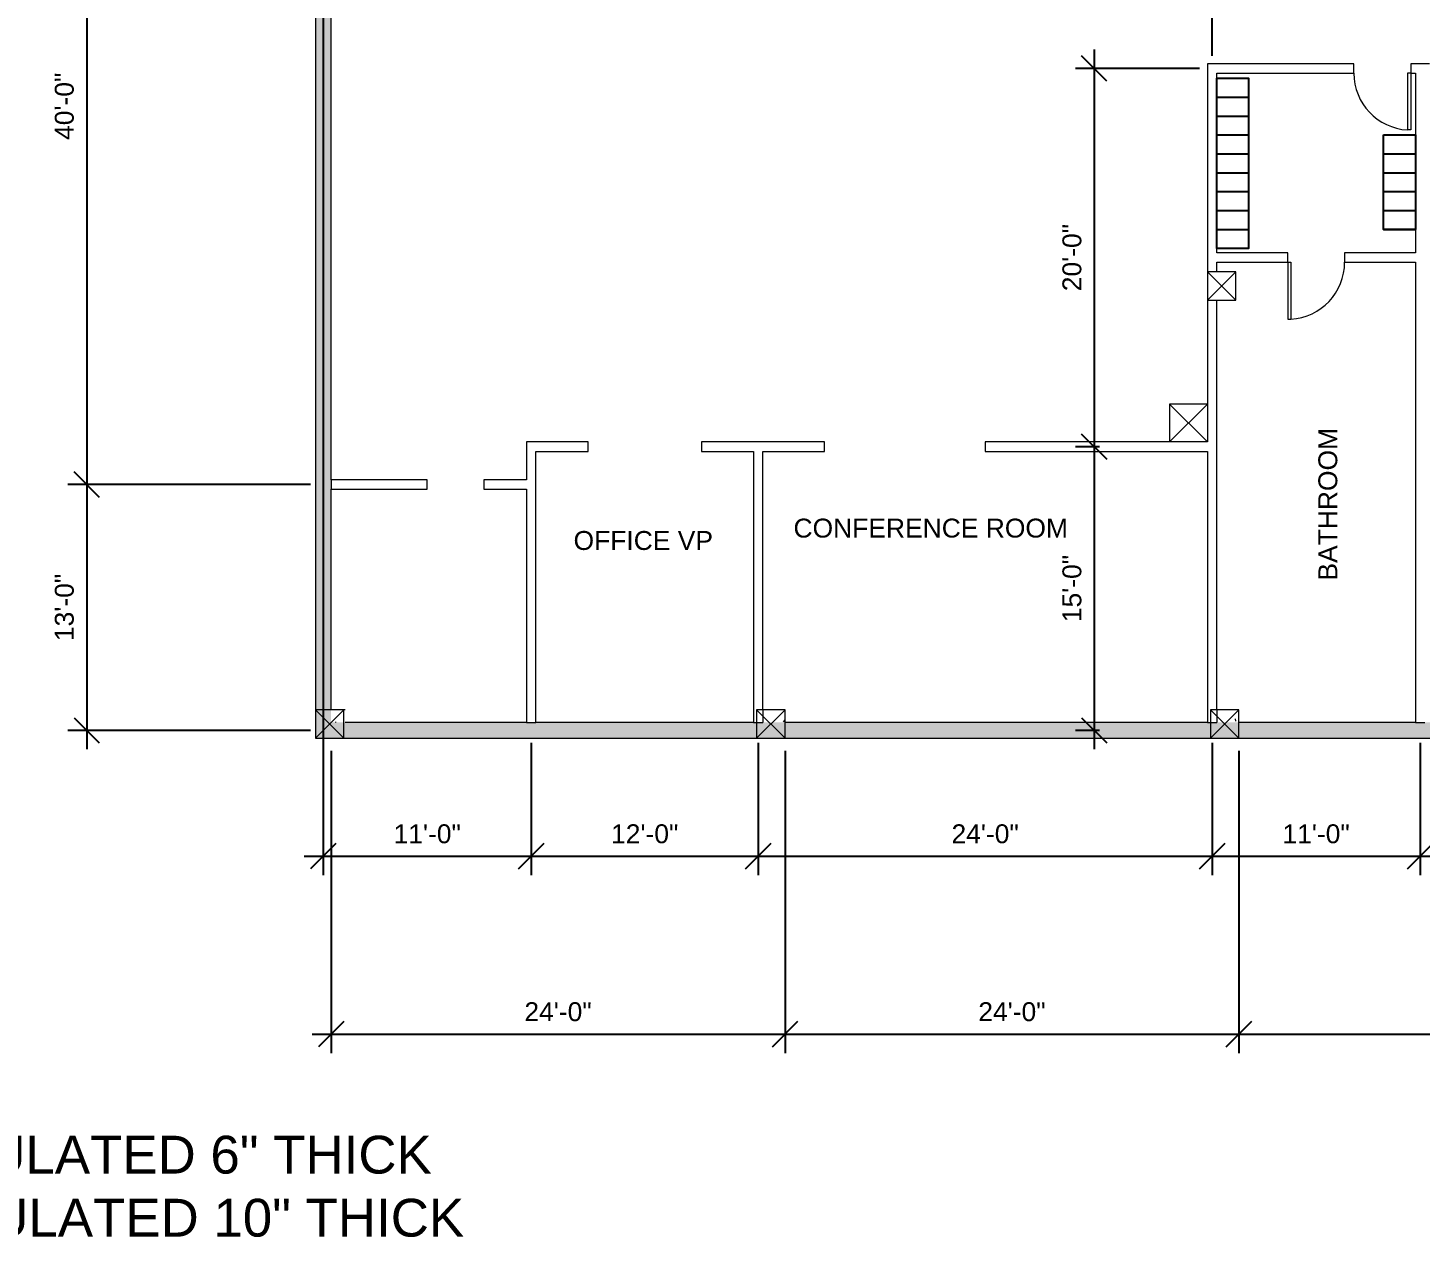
# Model space of a CAD drawing. Header units: inches. Extents: x 1913 to 24953, y -2945 to 1064.
# Drawn here: x 2562 to 3446, y -1860 to -1092 of the extents above; entities that cross this region are included whole.
import ezdxf

# ---------------------------------------------------------------- set-up
doc = ezdxf.new("R2010")
doc.units = ezdxf.units.IN
doc.header["$MEASUREMENT"] = 0
for name, color, linetype, lineweight in [('A-ANNO-DIMS', 211, 'Continuous', 9), ('A-COLS', 52, 'Continuous', 9), ('A-DOOR', 31, 'Continuous', 13), ('A-WALL', 113, 'Continuous', 13), ('A-WALL-PATT', 111, 'Continuous', 50), ('G-ANNO-TEXT', 231, 'Continuous', 9)]:
    doc.layers.add(name, color=color, linetype=linetype, lineweight=lineweight)
doc.styles.add('Arial', font='arial.ttf', dxfattribs={"height": 12})
doc.dimstyles.new('Linear_-_3_32__Arial', dxfattribs={"dimscale": 12, "dimtxt": 12.243113, "dimasz": 1.333333, "dimexe": 1, "dimexo": 0.666667, "dimgap": 0.666667, "dimtad": 1, "dimdec": 5, "dimrnd": 0.03125, "dimzin": 1, "dimdsep": 46, "dimlunit": 4, "dimtxsty": 'Arial', "dimblk1": 'OBLIQUE', "dimblk2": 'OBLIQUE', "dimsah": 1, "dimcen": 0.09, "dimdle": 1, "dimazin": 0, "dimtfac": 1, "dimtdec": 4, "dimtix": 1, "dimtmove": 0, "dimatfit": 3, "dimfxl": 1, "dimtvp": 1, "dimtfill": 1, "dimfrac": 2, "dimtolj": 1, "dimtzin": 0, "dimarcsym": 2})
pattern_1 = [(140, (3124.017, -677.577), (3.213, 36.72335), [3.84, -42.24]), (85, (3124.017, -677.577), (-38.51274, -7.1044), [3.072, -33.792]), (190.451, (3124.285, -674.517), (-35.29956, 29.62024), [3.263, -35.898]), (136.184, (3113.777, -677.577), (8.4752, 54.6425), [5.76, -63.36]), (186.636, (3114.483, -673.023), (-49.8752, 47.854), [4.895, -53.848]), (81.184, (3113.777, -677.577), (-49.8749, 47.8553), [4.608, -50.688]), (111, (3116.337, -672.457), (20.614, 30.56126), [3.84, -42.24]), (56, (3116.337, -672.457), (-37.1283, 12.4577), [3.072, -33.792]), (161.451, (3118.055, -669.91), (-16.5135, 43.02), [3.263, -35.898]), (127.5, (3124.017, -677.577), (-17.04428, 0.6228), [1.69, -31.693, 1.69, -32.614, -33.92]), (127.5, (3124.017, -677.577), (-17.04428, 0.6228), [-67.686, 1.69, -32.23]), (97.5, (3124.017, -677.577), (-20.19387, 13.4694), [1.69, -17.869, 1.69, -30.925, -12.928]), (97.5, (3124.017, -677.577), (-20.19387, 13.4694), [-52.173, 1.69, -11.238]), (57.5, (3124.017, -688.995), (1.15522, 27.33168), [1.69, -11.11, 1.69, -38.246, -52.992]), (57.5, (3124.017, -688.995), (1.15522, 27.33168), [-52.736, 1.69, -51.302]), (47.5, (3124.017, -694.115), (-5.12498, 29.85903), [1.69, -14.95, 1.69, -24.832, -37.632]), (47.5, (3124.017, -694.115), (-5.12498, 29.85903), [-43.162, 1.69, -35.942])]

# ---------------------------------------------------------------- blocks, each defined once
blk = doc.blocks.new('Single-Flush - 36_ x 80_-407263-FloorPlan')
at = {"layer": 'A-DOOR', "lineweight": 20}
for p, q in [((16, -3), (16, -39.01)), ((18, -3), (16, -3)), ((18, -3), (18, -39.01)), ((18, -39.01), (16, -39.01))]:
    blk.add_line(p, q, dxfattribs=at)
at = {"layer": 'A-DOOR', "lineweight": 9}
blk.add_arc((18, -3), 36.07, 180, 266.82115, dxfattribs=at)
blk = doc.blocks.new('Single-Flush - 36_ x 80_-407249-FloorPlan')
at = {"layer": 'A-DOOR', "lineweight": 20}
for p, q in [((16, 3), (16, 39.01)), ((18, 39.01), (16, 39.01)), ((18, 3), (18, 39.01)), ((18, 3), (16, 3))]:
    blk.add_line(p, q, dxfattribs=at)
at = {"layer": 'A-DOOR', "lineweight": 9}
blk.add_arc((18, 3), 36.07, 93.17885, 180, dxfattribs=at)
blk = doc.blocks.new('_Oblique')
at = {"color": 0, "linetype": 'ByBlock', "lineweight": -2}
blk.add_line((-0.5, -0.5), (0.5, 0.5), dxfattribs=at)
blk = doc.blocks.new('*D101')
at = {"layer": 'A-ANNO-DIMS', "color": 0, "lineweight": -2, "transparency": 16777216}
for p, q in [((2599.57, -889.98), (2599.57, -1393.98)), ((2764.21, -901.98), (2587.57, -901.98)), ((2741.66, -1381.98), (2587.57, -1381.98))]:
    blk.add_line(p, q, dxfattribs=at)
at = {"layer": 'Defpoints', "color": 0, "transparency": 16777216}
for p in [(2772.21, -901.98), (2599.57, -1381.98), (2749.66, -1381.98)]:
    blk.add_point(p, dxfattribs=at)
at = {"layer": 'A-ANNO-DIMS', "color": 0, "lineweight": -2, "transparency": 16777216, "xscale": 16, "yscale": 16, "zscale": 16}
for p, rotation in [((2599.57, -901.98), 90), ((2599.57, -1381.98), 270)]:
    blk.add_blockref('_Oblique', p, dxfattribs=dict(at, rotation=rotation))
at = {"layer": 'A-ANNO-DIMS', "color": 3, "lineweight": 0, "transparency": 16777216, "insert": (2585.44, -1141.98), "char_height": 12, "width": 62.3834, "attachment_point": 5, "rotation": 90, "style": 'Arial'}
blk.add_mtext('\\A1;40\'-0"', dxfattribs=at)
blk = doc.blocks.new('*D102')
at = {"layer": 'A-ANNO-DIMS', "color": 0, "lineweight": -2, "transparency": 16777216}
for p, q in [((2599.57, -1369.98), (2599.57, -1549.98)), ((2741.66, -1381.98), (2587.57, -1381.98)), ((2741.66, -1537.98), (2587.57, -1537.98))]:
    blk.add_line(p, q, dxfattribs=at)
at = {"layer": 'Defpoints', "color": 0, "transparency": 16777216}
for p in [(2749.66, -1381.98), (2599.57, -1537.98), (2749.66, -1537.98)]:
    blk.add_point(p, dxfattribs=at)
at = {"layer": 'A-ANNO-DIMS', "color": 0, "lineweight": -2, "transparency": 16777216, "xscale": 16, "yscale": 16, "zscale": 16}
for p, rotation in [((2599.57, -1381.98), 90), ((2599.57, -1537.98), 270)]:
    blk.add_blockref('_Oblique', p, dxfattribs=dict(at, rotation=rotation))
at = {"layer": 'A-ANNO-DIMS', "color": 3, "lineweight": 0, "transparency": 16777216, "insert": (2585.44, -1459.98), "char_height": 12, "width": 62.3834, "attachment_point": 5, "rotation": 90, "style": 'Arial'}
blk.add_mtext('\\A1;13\'-0"', dxfattribs=at)
blk = doc.blocks.new('*D125')
at = {"layer": 'A-ANNO-DIMS', "color": 0, "lineweight": -2, "transparency": 16777216}
for p, q in [((3313.66, -1109.98), (3313.66, -1045.26)), ((3577.66, -1109.98), (3577.66, -1045.26)), ((3589.66, -1057.26), (3301.66, -1057.26))]:
    blk.add_line(p, q, dxfattribs=at)
at = {"layer": 'Defpoints', "color": 0, "transparency": 16777216}
for p in [(3313.66, -1057.26), (3313.66, -1117.98), (3577.66, -1117.98)]:
    blk.add_point(p, dxfattribs=at)
at = {"layer": 'A-ANNO-DIMS', "color": 0, "lineweight": -2, "transparency": 16777216, "xscale": 16, "yscale": 16, "zscale": 16, "rotation": 180}
blk.add_blockref('_Oblique', (3313.66, -1057.26), dxfattribs=at)
at = {"layer": 'A-ANNO-DIMS', "color": 0, "lineweight": -2, "transparency": 16777216, "xscale": 16, "yscale": 16, "zscale": 16}
blk.add_blockref('_Oblique', (3577.66, -1057.26), dxfattribs=at)
at = {"layer": 'A-ANNO-DIMS', "color": 3, "lineweight": 0, "transparency": 16777216, "insert": (3445.66, -1043.14), "char_height": 12, "width": 62.3834, "attachment_point": 5, "style": 'Arial'}
blk.add_mtext('\\A1;22\'-0"', dxfattribs=at)
blk = doc.blocks.new('*D126')
at = {"layer": 'A-ANNO-DIMS', "color": 0, "lineweight": -2, "transparency": 16777216}
for p, q in [((2749.66, -525.98), (2749.66, -1629.83)), ((2881.66, -1545.98), (2881.66, -1629.83)), ((2737.66, -1617.83), (2893.66, -1617.83))]:
    blk.add_line(p, q, dxfattribs=at)
at = {"layer": 'Defpoints', "color": 0, "transparency": 16777216}
for p in [(2749.66, -517.98), (2881.66, -1537.98), (2881.66, -1617.83)]:
    blk.add_point(p, dxfattribs=at)
at = {"layer": 'A-ANNO-DIMS', "color": 0, "lineweight": -2, "transparency": 16777216, "xscale": 16, "yscale": 16, "zscale": 16, "rotation": 180}
blk.add_blockref('_Oblique', (2749.66, -1617.83), dxfattribs=at)
at = {"layer": 'A-ANNO-DIMS', "color": 0, "lineweight": -2, "transparency": 16777216, "xscale": 16, "yscale": 16, "zscale": 16}
blk.add_blockref('_Oblique', (2881.66, -1617.83), dxfattribs=at)
at = {"layer": 'A-ANNO-DIMS', "color": 3, "lineweight": 0, "transparency": 16777216, "insert": (2815.66, -1603.7), "char_height": 12, "width": 62.3834, "attachment_point": 5, "style": 'Arial'}
blk.add_mtext('\\A1;11\'-0"', dxfattribs=at)
blk = doc.blocks.new('*D127')
at = {"layer": 'A-ANNO-DIMS', "color": 0, "lineweight": -2, "transparency": 16777216}
for p, q in [((2881.66, -1545.98), (2881.66, -1629.83)), ((3025.66, -1545.98), (3025.66, -1629.83)), ((2869.66, -1617.83), (3037.66, -1617.83))]:
    blk.add_line(p, q, dxfattribs=at)
at = {"layer": 'Defpoints', "color": 0, "transparency": 16777216}
for p in [(2881.66, -1537.98), (3025.66, -1537.98), (3025.66, -1617.83)]:
    blk.add_point(p, dxfattribs=at)
at = {"layer": 'A-ANNO-DIMS', "color": 0, "lineweight": -2, "transparency": 16777216, "xscale": 16, "yscale": 16, "zscale": 16, "rotation": 180}
blk.add_blockref('_Oblique', (2881.66, -1617.83), dxfattribs=at)
at = {"layer": 'A-ANNO-DIMS', "color": 0, "lineweight": -2, "transparency": 16777216, "xscale": 16, "yscale": 16, "zscale": 16}
blk.add_blockref('_Oblique', (3025.66, -1617.83), dxfattribs=at)
at = {"layer": 'A-ANNO-DIMS', "color": 3, "lineweight": 0, "transparency": 16777216, "insert": (2953.66, -1603.7), "char_height": 12, "width": 62.3834, "attachment_point": 5, "style": 'Arial'}
blk.add_mtext('\\A1;12\'-0"', dxfattribs=at)
blk = doc.blocks.new('*D128')
at = {"layer": 'A-ANNO-DIMS', "color": 0, "lineweight": -2, "transparency": 16777216}
for p, q in [((3025.66, -1545.98), (3025.66, -1629.83)), ((3313.66, -1545.98), (3313.66, -1629.83)), ((3013.66, -1617.83), (3325.66, -1617.83))]:
    blk.add_line(p, q, dxfattribs=at)
at = {"layer": 'Defpoints', "color": 0, "transparency": 16777216}
for p in [(3025.66, -1537.98), (3313.66, -1537.98), (3313.66, -1617.83)]:
    blk.add_point(p, dxfattribs=at)
at = {"layer": 'A-ANNO-DIMS', "color": 0, "lineweight": -2, "transparency": 16777216, "xscale": 16, "yscale": 16, "zscale": 16, "rotation": 180}
blk.add_blockref('_Oblique', (3025.66, -1617.83), dxfattribs=at)
at = {"layer": 'A-ANNO-DIMS', "color": 0, "lineweight": -2, "transparency": 16777216, "xscale": 16, "yscale": 16, "zscale": 16}
blk.add_blockref('_Oblique', (3313.66, -1617.83), dxfattribs=at)
at = {"layer": 'A-ANNO-DIMS', "color": 3, "lineweight": 0, "transparency": 16777216, "insert": (3169.66, -1603.7), "char_height": 12, "width": 62.3834, "attachment_point": 5, "style": 'Arial'}
blk.add_mtext('\\A1;24\'-0"', dxfattribs=at)
blk = doc.blocks.new('*D144')
at = {"layer": 'A-ANNO-DIMS', "color": 0, "lineweight": -2, "transparency": 16777216}
for p, q in [((3238.89, -1345.98), (3238.89, -1549.98)), ((3242.2, -1357.98), (3226.89, -1357.98)), ((3242.2, -1537.98), (3226.89, -1537.98))]:
    blk.add_line(p, q, dxfattribs=at)
at = {"layer": 'Defpoints', "color": 0, "transparency": 16777216}
for p in [(3250.2, -1357.98), (3238.89, -1537.98), (3250.2, -1537.98)]:
    blk.add_point(p, dxfattribs=at)
at = {"layer": 'A-ANNO-DIMS', "color": 0, "lineweight": -2, "transparency": 16777216, "xscale": 16, "yscale": 16, "zscale": 16}
for p, rotation in [((3238.89, -1357.98), 90), ((3238.89, -1537.98), 270)]:
    blk.add_blockref('_Oblique', p, dxfattribs=dict(at, rotation=rotation))
at = {"layer": 'A-ANNO-DIMS', "color": 3, "lineweight": 0, "transparency": 16777216, "insert": (3224.76, -1447.98), "char_height": 12, "width": 62.3834, "attachment_point": 5, "rotation": 90, "style": 'Arial'}
blk.add_mtext('\\A1;15\'-0"', dxfattribs=at)
blk = doc.blocks.new('*D146')
at = {"layer": 'A-ANNO-DIMS', "color": 0, "lineweight": -2, "transparency": 16777216}
for p, q in [((3238.89, -1105.98), (3238.89, -1369.98)), ((3305.66, -1117.98), (3226.89, -1117.98)), ((3242.2, -1357.98), (3226.89, -1357.98))]:
    blk.add_line(p, q, dxfattribs=at)
at = {"layer": 'Defpoints', "color": 0, "transparency": 16777216}
for p in [(3313.66, -1117.98), (3238.89, -1357.98), (3250.2, -1357.98)]:
    blk.add_point(p, dxfattribs=at)
at = {"layer": 'A-ANNO-DIMS', "color": 0, "lineweight": -2, "transparency": 16777216, "xscale": 16, "yscale": 16, "zscale": 16}
for p, rotation in [((3238.89, -1117.98), 90), ((3238.89, -1357.98), 270)]:
    blk.add_blockref('_Oblique', p, dxfattribs=dict(at, rotation=rotation))
at = {"layer": 'A-ANNO-DIMS', "color": 3, "lineweight": 0, "transparency": 16777216, "insert": (3224.76, -1237.98), "char_height": 12, "width": 62.3834, "attachment_point": 5, "rotation": 90, "style": 'Arial'}
blk.add_mtext('\\A1;20\'-0"', dxfattribs=at)
blk = doc.blocks.new('*D150')
at = {"layer": 'A-ANNO-DIMS', "color": 0, "lineweight": -2, "transparency": 16777216}
for p, q in [((3313.66, -1545.98), (3313.66, -1629.83)), ((3445.66, -1545.98), (3445.66, -1629.83)), ((3301.66, -1617.83), (3457.66, -1617.83))]:
    blk.add_line(p, q, dxfattribs=at)
at = {"layer": 'Defpoints', "color": 0, "transparency": 16777216}
for p in [(3313.66, -1537.98), (3445.66, -1537.98), (3445.66, -1617.83)]:
    blk.add_point(p, dxfattribs=at)
at = {"layer": 'A-ANNO-DIMS', "color": 0, "lineweight": -2, "transparency": 16777216, "xscale": 16, "yscale": 16, "zscale": 16, "rotation": 180}
blk.add_blockref('_Oblique', (3313.66, -1617.83), dxfattribs=at)
at = {"layer": 'A-ANNO-DIMS', "color": 0, "lineweight": -2, "transparency": 16777216, "xscale": 16, "yscale": 16, "zscale": 16}
blk.add_blockref('_Oblique', (3445.66, -1617.83), dxfattribs=at)
at = {"layer": 'A-ANNO-DIMS', "color": 3, "lineweight": 0, "transparency": 16777216, "insert": (3379.66, -1603.7), "char_height": 12, "width": 62.3834, "attachment_point": 5, "style": 'Arial'}
blk.add_mtext('\\A1;11\'-0"', dxfattribs=at)
blk = doc.blocks.new('*D151')
at = {"layer": 'A-ANNO-DIMS', "color": 0, "lineweight": -2, "transparency": 16777216}
for p, q in [((3445.66, -1545.98), (3445.66, -1629.83)), ((3577.66, -1545.98), (3577.66, -1629.83)), ((3433.66, -1617.83), (3589.66, -1617.83))]:
    blk.add_line(p, q, dxfattribs=at)
at = {"layer": 'Defpoints', "color": 0, "transparency": 16777216}
for p in [(3445.66, -1537.98), (3577.66, -1537.98), (3577.66, -1617.83)]:
    blk.add_point(p, dxfattribs=at)
at = {"layer": 'A-ANNO-DIMS', "color": 0, "lineweight": -2, "transparency": 16777216, "xscale": 16, "yscale": 16, "zscale": 16, "rotation": 180}
blk.add_blockref('_Oblique', (3445.66, -1617.83), dxfattribs=at)
at = {"layer": 'A-ANNO-DIMS', "color": 0, "lineweight": -2, "transparency": 16777216, "xscale": 16, "yscale": 16, "zscale": 16}
blk.add_blockref('_Oblique', (3577.66, -1617.83), dxfattribs=at)
at = {"layer": 'A-ANNO-DIMS', "color": 3, "lineweight": 0, "transparency": 16777216, "insert": (3511.66, -1603.7), "char_height": 12, "width": 62.3834, "attachment_point": 5, "style": 'Arial'}
blk.add_mtext('\\A1;11\'-0"', dxfattribs=at)
blk = doc.blocks.new('*D164')
at = {"layer": 'A-ANNO-DIMS', "color": 0, "lineweight": -2, "transparency": 16777216}
for p, q in [((3042.66, -1550.98), (3042.66, -1742.72)), ((3330.66, -1550.98), (3330.66, -1742.72)), ((3030.66, -1730.72), (3342.66, -1730.72))]:
    blk.add_line(p, q, dxfattribs=at)
at = {"layer": 'Defpoints', "color": 0, "transparency": 16777216}
for p in [(3042.66, -1542.98), (3330.66, -1542.98), (3330.66, -1730.72)]:
    blk.add_point(p, dxfattribs=at)
at = {"layer": 'A-ANNO-DIMS', "color": 0, "lineweight": -2, "transparency": 16777216, "xscale": 16, "yscale": 16, "zscale": 16, "rotation": 180}
blk.add_blockref('_Oblique', (3042.66, -1730.72), dxfattribs=at)
at = {"layer": 'A-ANNO-DIMS', "color": 0, "lineweight": -2, "transparency": 16777216, "xscale": 16, "yscale": 16, "zscale": 16}
blk.add_blockref('_Oblique', (3330.66, -1730.72), dxfattribs=at)
at = {"layer": 'A-ANNO-DIMS', "color": 3, "lineweight": 0, "transparency": 16777216, "insert": (3186.66, -1716.59), "char_height": 12, "width": 62.3834, "attachment_point": 5, "style": 'Arial'}
blk.add_mtext('\\A1;24\'-0"', dxfattribs=at)
blk = doc.blocks.new('*D165')
at = {"layer": 'A-ANNO-DIMS', "color": 0, "lineweight": -2, "transparency": 16777216}
for p, q in [((3330.66, -1550.98), (3330.66, -1742.72)), ((3618.66, -1550.98), (3618.66, -1742.72)), ((3318.66, -1730.72), (3630.66, -1730.72))]:
    blk.add_line(p, q, dxfattribs=at)
at = {"layer": 'Defpoints', "color": 0, "transparency": 16777216}
for p in [(3330.66, -1542.98), (3618.66, -1542.98), (3618.66, -1730.72)]:
    blk.add_point(p, dxfattribs=at)
at = {"layer": 'A-ANNO-DIMS', "color": 0, "lineweight": -2, "transparency": 16777216, "xscale": 16, "yscale": 16, "zscale": 16, "rotation": 180}
blk.add_blockref('_Oblique', (3330.66, -1730.72), dxfattribs=at)
at = {"layer": 'A-ANNO-DIMS', "color": 0, "lineweight": -2, "transparency": 16777216, "xscale": 16, "yscale": 16, "zscale": 16}
blk.add_blockref('_Oblique', (3618.66, -1730.72), dxfattribs=at)
at = {"layer": 'A-ANNO-DIMS', "color": 3, "lineweight": 0, "transparency": 16777216, "insert": (3474.66, -1716.59), "char_height": 12, "width": 62.3834, "attachment_point": 5, "style": 'Arial'}
blk.add_mtext('\\A1;24\'-0"', dxfattribs=at)
blk = doc.blocks.new('*D171')
at = {"layer": 'A-ANNO-DIMS', "color": 0, "lineweight": -2, "transparency": 16777216}
for p, q in [((2754.66, -1550.98), (2754.66, -1742.72)), ((3042.66, -1550.98), (3042.66, -1742.72)), ((2742.66, -1730.72), (3054.66, -1730.72))]:
    blk.add_line(p, q, dxfattribs=at)
at = {"layer": 'Defpoints', "color": 0, "transparency": 16777216}
for p in [(2754.66, -1542.98), (3042.66, -1542.98), (3042.66, -1730.72)]:
    blk.add_point(p, dxfattribs=at)
at = {"layer": 'A-ANNO-DIMS', "color": 0, "lineweight": -2, "transparency": 16777216, "xscale": 16, "yscale": 16, "zscale": 16, "rotation": 180}
blk.add_blockref('_Oblique', (2754.66, -1730.72), dxfattribs=at)
at = {"layer": 'A-ANNO-DIMS', "color": 0, "lineweight": -2, "transparency": 16777216, "xscale": 16, "yscale": 16, "zscale": 16}
blk.add_blockref('_Oblique', (3042.66, -1730.72), dxfattribs=at)
at = {"layer": 'A-ANNO-DIMS', "color": 3, "lineweight": 0, "transparency": 16777216, "insert": (2898.66, -1716.59), "char_height": 12, "width": 62.3834, "attachment_point": 5, "style": 'Arial'}
blk.add_mtext('\\A1;24\'-0"', dxfattribs=at)

msp = doc.modelspace()

# ---------------------------------------------------------------- hatches: boundary and pattern name
at = {"layer": 'A-WALL-PATT', "lineweight": 0}
h = msp.add_hatch(dxfattribs=at)
h.set_pattern_fill('FP_1', color=256, angle=90, style=0, pattern_type=2)
h.set_pattern_definition(pattern_1)
h.paths.add_polyline_path([(2754.664949, -1532.975499), (2744.664949, -1532.975499), (2744.664949, -664.975499), (2754.664949, -664.975499), (2754.664949, -778.975499), (2754.664949, -784.975499), (2754.664949, -1378.975499), (2754.664949, -1384.975499), (2754.664949, -1524.975499)], flags=0)
h = msp.add_hatch(dxfattribs=at)
h.set_pattern_fill('FP_1', color=256, angle=90, style=0, pattern_type=2)
h.set_pattern_definition(pattern_1)
h.paths.add_polyline_path([(2763.664949, -1532.975499), (2754.664949, -1532.975499), (2754.664949, -1524.975499), (2763.664949, -1524.975499)], flags=0)
h = msp.add_hatch(dxfattribs=at)
h.set_pattern_fill('FP_1', color=256, angle=90, style=0, pattern_type=2)
h.set_pattern_definition(pattern_1)
h.paths.add_polyline_path([(3042.664949, -1532.975499), (3028.664949, -1532.975499), (3028.664949, -1524.975499), (3042.664949, -1524.975499)], flags=0)
h = msp.add_hatch(dxfattribs=at)
h.set_pattern_fill('FP_1', color=256, angle=90, style=0, pattern_type=2)
h.set_pattern_definition(pattern_1)
h.paths.add_polyline_path([(3330.664949, -1532.975499), (3316.664949, -1532.975499), (3316.664949, -1524.975499), (3330.664949, -1524.975499)], flags=0)
h = msp.add_hatch(dxfattribs=at)
h.set_pattern_fill('FP_1', color=256, angle=90, style=0, pattern_type=2)
h.set_pattern_definition(pattern_1)
h.paths.add_polyline_path([(5048.664949, -1532.975499), (5048.664949, -1542.975499), (2744.664949, -1542.975499), (2744.664949, -1532.975499), (2754.664949, -1532.975499), (2763.664949, -1532.975499), (2878.664949, -1532.975499), (2884.664949, -1532.975499), (3022.664949, -1532.975499), (3028.664949, -1532.975499), (3042.664949, -1532.975499), (3310.664949, -1532.975499), (3316.664949, -1532.975499), (3330.664949, -1532.975499), (3442.664949, -1532.975499), (3448.664949, -1532.975499), (3574.664949, -1532.975499), (3580.664949, -1532.975499), (3600.664949, -1532.975499), (3618.664949, -1532.975499), (3888.664949, -1532.975499), (3906.664949, -1532.975499), (4176.664949, -1532.975499), (4194.664949, -1532.975499), (4464.664949, -1532.975499), (4482.664949, -1532.975499), (4752.664949, -1532.975499), (4770.664949, -1532.975499), (5040.664949, -1532.975499)], flags=0)

# ---------------------------------------------------------------- linework, layer by layer
for p, q in [((3316.664949, -1136.15625), (3336.84375, -1136.15625)), ((3316.664949, -1148.15625), (3336.84375, -1148.15625)), ((3316.664949, -1160.15625), (3336.84375, -1160.15625)), ((3422.486149, -1160.15625), (3442.664949, -1160.15625)), ((3316.664949, -1172.15625), (3336.84375, -1172.15625)), ((3422.486149, -1172.15625), (3442.664949, -1172.15625)), ((3316.664949, -1184.15625), (3336.84375, -1184.15625)), ((3422.486149, -1184.15625), (3442.664949, -1184.15625)), ((3316.664949, -1196.15625), (3336.84375, -1196.15625)), ((3422.486149, -1196.15625), (3442.664949, -1196.15625)), ((3316.664949, -1208.15625), (3336.84375, -1208.15625)), ((3422.486149, -1208.15625), (3442.664949, -1208.15625)), ((3316.664949, -1220.15625), (3336.84375, -1220.15625)), ((3316.664949, -1228.975499), (3316.664949, -1220.975499)), ((3422.486149, -1220.15625), (3442.664949, -1220.15625))]:
    msp.add_line(p, q)
for points in [[(3316.664949, -1124.15625), (3336.84375, -1124.15625), (3336.84375, -1232.15625), (3316.664949, -1232.15625)], [(3422.486149, -1160.15625), (3442.664949, -1160.15625), (3442.664949, -1220.15625), (3422.486149, -1220.15625)]]:
    msp.add_lwpolyline(points, close=True)
at = {"layer": 'A-COLS', "lineweight": 0}
for p, q in [((3328.664949, -1246.975499), (3310.664949, -1246.975499)), ((3310.664949, -1246.975499), (3310.664949, -1264.975499)), ((3310.664949, -1246.975499), (3328.664949, -1264.975499)), ((3310.664949, -1264.975499), (3328.664949, -1246.975499)), ((3328.664949, -1264.975499), (3328.664949, -1246.975499)), ((3310.664949, -1264.975499), (3328.664949, -1264.975499)), ((3286.664949, -1330.975499), (3286.664949, -1354.975499)), ((3310.664949, -1330.975499), (3286.664949, -1330.975499)), ((3310.664949, -1354.975499), (3286.664949, -1330.975499)), ((3286.664949, -1354.975499), (3310.664949, -1330.975499)), ((3310.664949, -1330.975499), (3310.664949, -1354.975499)), ((3310.664949, -1354.975499), (3286.664949, -1354.975499)), ((2762.664949, -1524.975499), (2744.664949, -1524.975499)), ((2744.664949, -1524.975499), (2744.664949, -1542.975499)), ((2744.664949, -1524.975499), (2762.664949, -1542.975499)), ((2744.664949, -1542.975499), (2762.664949, -1524.975499)), ((2762.664949, -1542.975499), (2762.664949, -1524.975499)), ((3042.664949, -1524.975499), (3024.664949, -1524.975499)), ((3024.664949, -1524.975499), (3024.664949, -1542.975499)), ((3024.664949, -1524.975499), (3042.664949, -1542.975499)), ((3024.664949, -1542.975499), (3042.664949, -1524.975499)), ((3042.664949, -1542.975499), (3042.664949, -1524.975499)), ((3330.664949, -1524.975499), (3312.664949, -1524.975499)), ((3312.664949, -1524.975499), (3312.664949, -1542.975499)), ((3312.664949, -1524.975499), (3330.664949, -1542.975499)), ((3312.664949, -1542.975499), (3330.664949, -1524.975499)), ((3330.664949, -1542.975499), (3330.664949, -1524.975499)), ((2744.664949, -1542.975499), (2762.664949, -1542.975499)), ((3024.664949, -1542.975499), (3042.664949, -1542.975499)), ((3312.664949, -1542.975499), (3330.664949, -1542.975499))]:
    msp.add_line(p, q, dxfattribs=at)
at = {"layer": 'A-WALL', "lineweight": 0}
for p, q in [((2744.664949, -658.975499), (2744.664949, -1542.975499)), ((2754.664949, -1378.975499), (2754.664949, -784.975499)), ((3403.664949, -1114.975499), (3310.664949, -1114.975499)), ((3310.664949, -1114.975499), (3310.664949, -1330.975499)), ((3316.664949, -1120.975499), (3403.664949, -1120.975499)), ((3316.664949, -1234.975499), (3316.664949, -1120.975499)), ((3403.664949, -1120.975499), (3403.664949, -1114.975499)), ((3451.664949, -1114.975499), (3439.664949, -1114.975499)), ((3439.664949, -1114.975499), (3439.664949, -1120.975499)), ((3439.664949, -1120.975499), (3442.664949, -1120.975499)), ((3442.664949, -1120.975499), (3442.664949, -1234.975499)), ((3361.664949, -1234.975499), (3316.664949, -1234.975499)), ((3361.664949, -1240.975499), (3361.664949, -1234.975499)), ((3442.664949, -1234.975499), (3397.664949, -1234.975499)), ((3397.664949, -1234.975499), (3397.664949, -1240.975499)), ((3316.664949, -1246.975499), (3316.664949, -1240.975499)), ((3316.664949, -1240.975499), (3361.664949, -1240.975499)), ((3397.664949, -1240.975499), (3442.664949, -1240.975499)), ((3442.664949, -1240.975499), (3442.664949, -1532.975499)), ((3328.664949, -1246.975499), (3316.664949, -1246.975499)), ((3328.664949, -1264.975499), (3328.664949, -1246.975499)), ((3316.664949, -1524.975499), (3316.664949, -1264.975499)), ((3316.664949, -1264.975499), (3328.664949, -1264.975499)), ((2878.664949, -1354.975499), (2878.664949, -1378.975499)), ((2917.664949, -1354.975499), (2878.664949, -1354.975499)), ((2917.664949, -1360.975499), (2917.664949, -1354.975499)), ((3067.664949, -1354.975499), (2989.664949, -1354.975499)), ((2989.664949, -1354.975499), (2989.664949, -1360.975499)), ((3067.664949, -1360.975499), (3067.664949, -1354.975499)), ((3286.664949, -1354.975499), (3169.664949, -1354.975499)), ((3169.664949, -1354.975499), (3169.664949, -1360.975499)), ((2884.664949, -1532.975499), (2884.664949, -1360.975499)), ((2884.664949, -1360.975499), (2917.664949, -1360.975499)), ((2989.664949, -1360.975499), (3022.664949, -1360.975499)), ((3022.664949, -1360.975499), (3022.664949, -1532.975499)), ((3028.664949, -1360.975499), (3067.664949, -1360.975499)), ((3028.664949, -1524.975499), (3028.664949, -1360.975499)), ((3169.664949, -1360.975499), (3310.664949, -1360.975499)), ((3310.664949, -1360.975499), (3310.664949, -1532.975499)), ((2815.664949, -1378.975499), (2754.664949, -1378.975499)), ((2754.664949, -1378.975499), (2754.664949, -1384.975499)), ((2754.664949, -1384.975499), (2815.664949, -1384.975499)), ((2754.664949, -1524.975499), (2754.664949, -1384.975499)), ((2815.664949, -1384.975499), (2815.664949, -1378.975499)), ((2878.664949, -1378.975499), (2851.664949, -1378.975499)), ((2851.664949, -1378.975499), (2851.664949, -1384.975499)), ((2851.664949, -1384.975499), (2878.664949, -1384.975499)), ((2878.664949, -1384.975499), (2878.664949, -1532.975499)), ((2763.664949, -1524.975499), (2754.664949, -1524.975499)), ((2762.664949, -1532.975499), (2762.664949, -1524.975499)), ((3042.664949, -1524.975499), (3028.664949, -1524.975499)), ((3028.664949, -1524.975499), (3028.664949, -1532.975499)), ((3042.664949, -1532.975499), (3042.664949, -1524.975499)), ((3330.664949, -1524.975499), (3316.664949, -1524.975499)), ((3316.664949, -1524.975499), (3316.664949, -1532.975499)), ((3330.664949, -1532.975499), (3330.664949, -1524.975499)), ((2878.664949, -1532.975499), (2763.664949, -1532.975499)), ((2878.664949, -1532.975499), (2884.664949, -1532.975499)), ((3022.664949, -1532.975499), (2884.664949, -1532.975499)), ((3022.664949, -1532.975499), (3028.664949, -1532.975499)), ((3310.664949, -1532.975499), (3042.664949, -1532.975499)), ((3310.664949, -1532.975499), (3316.664949, -1532.975499)), ((3442.664949, -1532.975499), (3330.664949, -1532.975499)), ((3442.664949, -1532.975499), (3448.664949, -1532.975499)), ((2744.664949, -1542.975499), (5058.664949, -1542.975499))]:
    msp.add_line(p, q, dxfattribs=at)

# ---------------------------------------------------------------- block references
at = {"layer": 'A-DOOR', "lineweight": 0}
msp.add_blockref('Single-Flush - 36_ x 80_-407263-FloorPlan', (3421.664949, -1117.975499), dxfattribs=at)
at = {"layer": 'A-DOOR', "lineweight": 0, "rotation": 179.9999999999995}
msp.add_blockref('Single-Flush - 36_ x 80_-407249-FloorPlan', (3379.664949, -1237.975499), dxfattribs=at)

# ---------------------------------------------------------------- texts
at = {"insert": (1910.593398, -1795.224119), "char_height": 24, "attachment_point": 1, "style": 'Arial'}
msp.add_mtext_dynamic_manual_height_columns('NOTE : ALL INTERIOR WALLS  ARE INSULATED 6" THICK\\P             ALL EXTERIOR WALLS ARE INSULATED 10" THICK', width=1021.5, gutter_width=1, heights=[0], dxfattribs=at)
at = {"layer": 'G-ANNO-TEXT', "color": 7, "lineweight": 0, "insert": (3381.073292, -1442.929061), "char_height": 12, "width": 119.584, "attachment_point": 1, "rotation": 90, "style": 'Arial'}
msp.add_mtext('BATHROOM', dxfattribs=at)
at = {"layer": 'G-ANNO-TEXT', "color": 7, "lineweight": 0, "char_height": 12, "attachment_point": 1, "style": 'Arial'}
for s, insert, width in [('CONFERENCE ROOM', (3048.049182, -1403.638444), 214.928), ('OFFICE VP', (2908.5, -1411.5), 108.272)]:
    msp.add_mtext(s, dxfattribs=dict(at, insert=insert, width=width))

# ---------------------------------------------------------------- dimensions: what is measured, and where the dimension line sits
at = {"layer": 'A-ANNO-DIMS', "color": 1, "lineweight": 0}
for base, p1, p2, angle, picture, middle in [((2881.664949, -1617.831057), (2749.664949, -517.975499), (2881.664949, -1537.975499), 180, '*D126', (2815.664949, -1603.704182)), ((2599.569174, -1381.975499), (2772.21249, -901.975499), (2749.664949, -1381.975499), 90, '*D101', (2585.442298, -1141.975499)), ((3313.664949, -1057.264564), (3577.664949, -1117.975499), (3313.664949, -1117.975499), 180, '*D125', (3445.664949, -1043.137688)), ((3238.89056, -1357.975499), (3313.664949, -1117.975499), (3250.204268, -1357.975499), 90, '*D146', (3224.763684, -1237.975499)), ((3238.89056, -1537.975499), (3250.204268, -1357.975499), (3250.204268, -1537.975499), 90, '*D144', (3224.763684, -1447.975499)), ((2599.569174, -1537.975499), (2749.664949, -1381.975499), (2749.664949, -1537.975499), 90, '*D102', (2585.438205, -1459.975499)), ((3042.664949, -1730.718748), (2754.664949, -1542.975499), (3042.664949, -1542.975499), 180, '*D171', (2898.664949, -1716.591873)), ((3025.664949, -1617.831057), (2881.664949, -1537.975499), (3025.664949, -1537.975499), 180, '*D127', (2953.664949, -1603.704182)), ((3313.664949, -1617.831057), (3025.664949, -1537.975499), (3313.664949, -1537.975499), 180, '*D128', (3169.664949, -1603.704182)), ((3330.664949, -1730.718748), (3042.664949, -1542.975499), (3330.664949, -1542.975499), 180, '*D164', (3186.664949, -1716.591873)), ((3445.664949, -1617.831057), (3313.664949, -1537.975499), (3445.664949, -1537.975499), 180, '*D150', (3379.664949, -1603.704182)), ((3618.664949, -1730.718748), (3330.664949, -1542.975499), (3618.664949, -1542.975499), 180, '*D165', (3474.664949, -1716.591873)), ((3577.664949, -1617.831057), (3445.664949, -1537.975499), (3577.664949, -1537.975499), 180, '*D151', (3511.664949, -1603.704182))]:
    dim = msp.add_linear_dim(base=base, p1=p1, p2=p2, angle=angle, dimstyle='Linear_-_3_32__Arial', override={"dimpost": '<>', "dimclrt": 3, "dimfxl": 288.006944, "dimtfill": 0}, dxfattribs=at)
    dim.commit()
    dim.dimension.update_dxf_attribs({"geometry": picture, "text_midpoint": middle})

doc.saveas('drawing.dxf')
